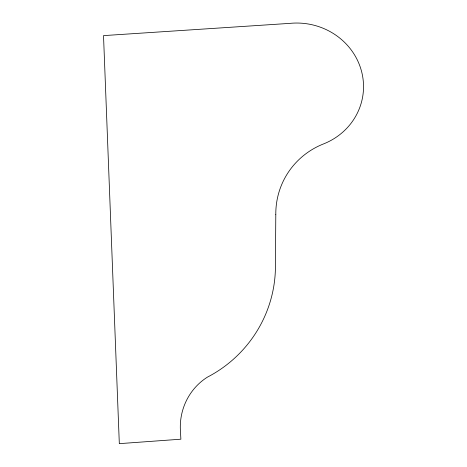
<?xml version="1.0" encoding="UTF-8"?>
<svg xmlns="http://www.w3.org/2000/svg" width="467" height="467" viewBox="0 0 467 467"><rect width="100%" height="100%" fill="white"/><g stroke="black" fill="none" stroke-linecap="round" stroke-linejoin="round"><path stroke-width="0.7" d="M275.804 214.359L275.431 266.137A123.93 121.198 -39.1 0 1 207.43 377.132A58.311 56.414 -88.5 0 0 180.484 431.706L180.881 439.196L119.319 443.65L103.516 35.615L290.124 23.35A66.028 62.771 7.2 0 1 361.289 70.389A66.028 62.771 7.2 0 1 323.859 143.789A79.308 76.851 28.3 0 0 275.804 214.359"/></g></svg>
